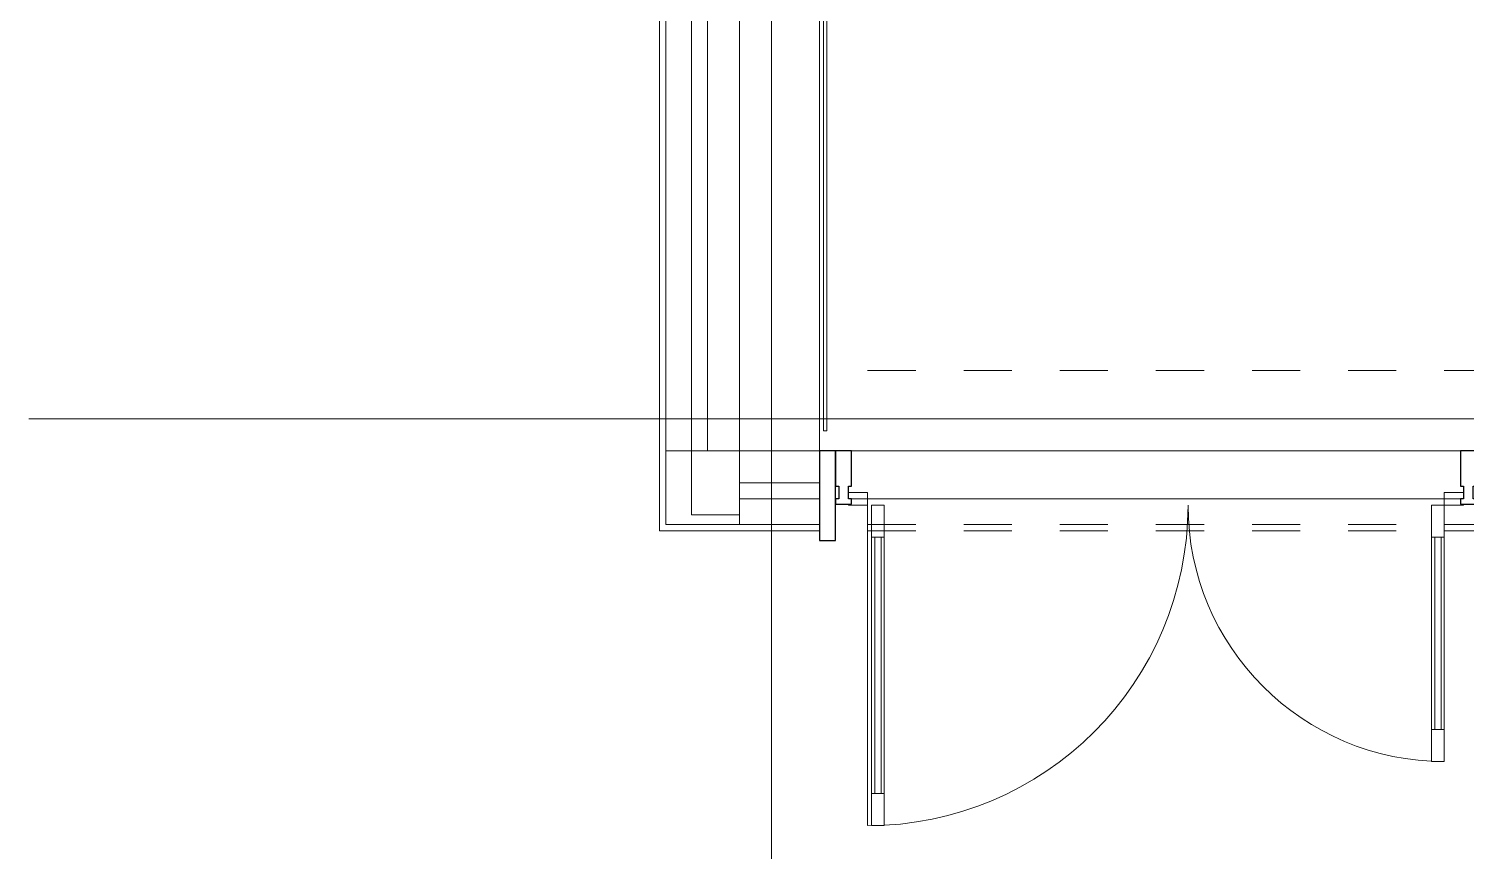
# Model space of a CAD drawing. Header units: millimetres. Extents: x 5993 to 95364, y 94667 to 143522.
# Drawn here: x 41444 to 41809.2, y 113840.5 to 114049.4 of the extents above; entities that cross this region are included whole.
import ezdxf

# ---------------------------------------------------------------- set-up
doc = ezdxf.new("R2010")
doc.units = ezdxf.units.MM
doc.linetypes.add('50_200_ШТРИХ_1Т_ш5_п1_п1_', pattern=[1400, 1000, -200, 0, -200])
doc.linetypes.add('Штрих короткий', pattern=[300, 150, -150])
for name, color, linetype, lineweight in [('0-2', 7, 'Continuous', 9), ('S-GRID-____-OTLN-1', 7, '50_200_ШТРИХ_1Т_ш5_п1_п1_', 9), ('Двери', 7, 'Continuous', 9), ('Импосты витража-1', 7, 'Continuous', 25), ('Общие ребра', 7, 'Continuous', 9), ('Перекрытия', 7, 'Continuous', 9), ('Перемычка-1', 7, 'Штрих короткий', 9), ('Стены', 7, 'Continuous', 9), ('Стены-1', 7, 'Continuous', 13), ('Элементы узлов', 7, 'Continuous', 9)]:
    doc.layers.add(name, color=color, linetype=linetype, lineweight=lineweight)

# ---------------------------------------------------------------- blocks, each defined once
blk = doc.blocks.new('Прямоугольный импост - Откос НВФ_50х280 мм-V169-АИ2_01_План напольных покрытий и плинтусов 1го этажа _Часть 2_')
at = {"layer": 'Импосты витража-1'}
for p, q in [((0, 130), (-50, 130)), ((-50, 130), (-50, -150)), ((0, -150), (0, 130)), ((-50, -150), (0, -150))]:
    blk.add_line(p, q, dxfattribs=at)
blk = doc.blocks.new('Прямоугольный импост - Импост структурный с накладкой - 150мм-27090906-АИ2_01_План напольных покрытий и плинтусов 1го этажа _Часть 2_')
at = {"layer": 'Импосты витража-1'}
for p, q in [((-25, 0), (-25, 17)), ((-25, 17), (25, 17)), ((-15, 0), (-25, 0)), ((-15, -40), (-15, 0)), ((25, 0), (15, 0)), ((15, 0), (15, -40)), ((25, 17), (25, 0)), ((-25, -150), (-25, -40)), ((-25, -40), (-15, -40)), ((15, -40), (25, -40)), ((25, -40), (25, -150)), ((25, -150), (-25, -150))]:
    blk.add_line(p, q, dxfattribs=at)
blk = doc.blocks.new('Дверь_Витражная_СКБ_2Ст2 - ДВН_ДАО_Выход-27579997-АИ2_01_План напольных покрытий и плинтусов 1го этажа _Часть 2_')
at = {"layer": 'Двери'}
for p, q in [((-900, -1020), (-900, -20)), ((900, -820), (900, -20))]:
    blk.add_line(p, q, dxfattribs=at)
for centre, radius, start, end in [((-900, -20), 1000, 270, 0), ((900, -20), 800, 180, 270)]:
    blk.add_arc(centre, radius, start, end, dxfattribs=at)
at = {"layer": 'Элементы узлов'}
for p, q in [((-960, 20), (-900, 20)), ((-900, 20), (-960, 20)), ((-900, 20), (-900, -20)), ((-900, -20), (-900, 20)), ((960, 20), (900, 20)), ((900, 20), (900, -20)), ((960, 20), (900, 20)), ((900, 20), (900, -20)), ((-960, -20), (-960, -17)), ((-960, -17), (-960, -20)), ((-900, -20), (-960, -20)), ((-960, -20), (-900, -20)), ((-848, -20), (-888, -20)), ((-888, -1020), (-888, -20)), ((-848, -20), (-888, -20)), ((-888, -20), (-888, -1020)), ((-848, -1020), (-848, -20)), ((-848, -1020), (-848, -20)), ((860, -20), (900, -20)), ((860, -820), (860, -20)), ((860, -20), (860, -820)), ((900, -20), (860, -20)), ((900, -820), (900, -20)), ((900, -820), (900, -20)), ((900, -20), (960, -20)), ((900, -20), (960, -20)), ((960, -20), (960, -17)), ((960, -20), (960, -17)), ((-888, -120), (-848, -120)), ((-878, -920), (-878, -120)), ((-858, -920), (-858, -120)), ((900, -120), (860, -120)), ((870, -720), (870, -120)), ((890, -720), (890, -120)), ((900, -720), (860, -720)), ((900, -820), (860, -820)), ((860, -820), (900, -820)), ((-888, -920), (-848, -920)), ((-888, -1020), (-848, -1020)), ((-888, -1020), (-848, -1020))]:
    blk.add_line(p, q, dxfattribs=at)
blk = doc.blocks.new('Проем_Дверь_Прямоугольный - 2100х3300h_дверные проемы-30580805-АИ2_01_План напольных покрытий и плинтусов 1го этажа _Часть 2_')
at = {"layer": 'Перемычка-1'}
for p, q in [((1050, 10), (-1050, 10)), ((1050, -10), (-1050, -10))]:
    blk.add_line(p, q, dxfattribs=at)
blk = doc.blocks.new('Проем_Дверь_Прямоугольный - 2100х3300h_дверные проемы-27126725-АИ2_01_План напольных покрытий и плинтусов 1го этажа _Часть 2_')
at = {"layer": 'Перемычка-1'}
for p, q in [((1050, 125), (-1050, 125)), ((1050, -125), (-1050, -125))]:
    blk.add_line(p, q, dxfattribs=at)

msp = doc.modelspace()

# ---------------------------------------------------------------- linework, layer by layer
at = {"layer": 'S-GRID-____-OTLN-1', "color": 251, "ltscale": 0.6, "true_color": 0x636466}
for p, q in [((41632.66, 113733.6), (41632.66, 118157.62)), ((50293.31, 113950.37), (41443.97, 113950.37))]:
    msp.add_line(p, q, dxfattribs=at)
at = {"layer": 'Общие ребра'}
for p, q in [((41605.81, 113942.23), (41605.81, 114280.02)), ((41605.81, 114280.02), (41605.81, 113942.23)), ((41612.32, 113942.23), (41612.32, 114280.02)), ((41616.39, 113942.23), (41616.39, 114280.02)), ((41624.53, 114280.02), (41624.53, 113942.23)), ((41624.53, 113942.23), (41624.53, 114280.02)), ((41644.88, 113934.09), (41624.53, 113934.09)), ((41644.88, 113930.02), (41624.53, 113930.02))]:
    msp.add_line(p, q, dxfattribs=at)
at = {"layer": 'Перекрытия'}
msp.add_line((41653.02, 113942.23), (41807.67, 113942.23), dxfattribs=at)
at = {"layer": 'Стены'}
for p, q in [((41645.86, 113947.27), (41645.86, 114570.76)), ((41646.75, 114569.87), (41646.75, 113947.27)), ((41646.75, 113947.27), (41645.86, 113947.27)), ((41612.32, 113925.95), (41612.32, 113942.23)), ((41653.02, 113942.23), (41807.67, 113942.23)), ((41807.67, 113930.02), (41653.02, 113930.02)), ((41624.53, 113925.95), (41612.32, 113925.95))]:
    msp.add_line(p, q, dxfattribs=at)
at = {"layer": 'Стены-1'}
for p, q in [((41604.18, 114280.02), (41604.18, 113921.88)), ((41644.88, 113942.23), (41644.88, 114280.02)), ((41605.81, 113923.51), (41605.81, 113942.23)), ((41605.81, 113942.23), (41624.53, 113942.23)), ((41624.53, 113942.23), (41644.88, 113942.23)), ((41644.88, 113942.23), (41624.53, 113942.23)), ((41624.53, 113942.23), (41624.53, 113923.51)), ((41644.88, 113923.51), (41644.88, 113942.23)), ((41644.88, 113923.51), (41605.81, 113923.51)), ((41624.53, 113923.51), (41644.88, 113923.51)), ((41644.88, 113921.88), (41644.88, 113923.51)), ((41604.18, 113921.88), (41605.81, 113921.88)), ((41605.81, 113921.88), (41644.88, 113921.88))]:
    msp.add_line(p, q, dxfattribs=at)

# ---------------------------------------------------------------- block references
at = {"layer": '0-2', "xscale": 0.08139549610658335, "yscale": 0.08139549610658335, "zscale": 0.08139549610658335}
for name, p in [('Проем_Дверь_Прямоугольный - 2100х3300h_дверные проемы-27126725-АИ2_01_План напольных покрытий и плинтусов 1го этажа _Часть 2_', (41730.35, 113952.41)), ('Дверь_Витражная_СКБ_2Ст2 - ДВН_ДАО_Выход-27579997-АИ2_01_План напольных покрытий и плинтусов 1го этажа _Часть 2_', (41730.35, 113930.02)), ('Проем_Дверь_Прямоугольный - 2100х3300h_дверные проемы-30580805-АИ2_01_План напольных покрытий и плинтусов 1го этажа _Часть 2_', (41730.35, 113922.7))]:
    msp.add_blockref(name, p, dxfattribs=at)
at = {"layer": '0-2', "xscale": 0.08139549610658335, "yscale": 0.08139549610658335, "zscale": 0.08139549610658335, "rotation": 180}
msp.add_blockref('Прямоугольный импост - Откос НВФ_50х280 мм-V169-АИ2_01_План напольных покрытий и плинтусов 1го этажа _Часть 2_', (41644.88, 113930.02), dxfattribs=at)
at = {"layer": '0-2', "extrusion": (0, 0, -1), "xscale": 0.08139549610658335, "yscale": 0.08139549610658335, "zscale": 0.08139549610658335, "rotation": 180}
for p in [(-41650.98, 113930.02), (-41809.71, 113930.02)]:
    msp.add_blockref('Прямоугольный импост - Импост структурный с накладкой - 150мм-27090906-АИ2_01_План напольных покрытий и плинтусов 1го этажа _Часть 2_', p, dxfattribs=at)

doc.saveas('drawing.dxf')
